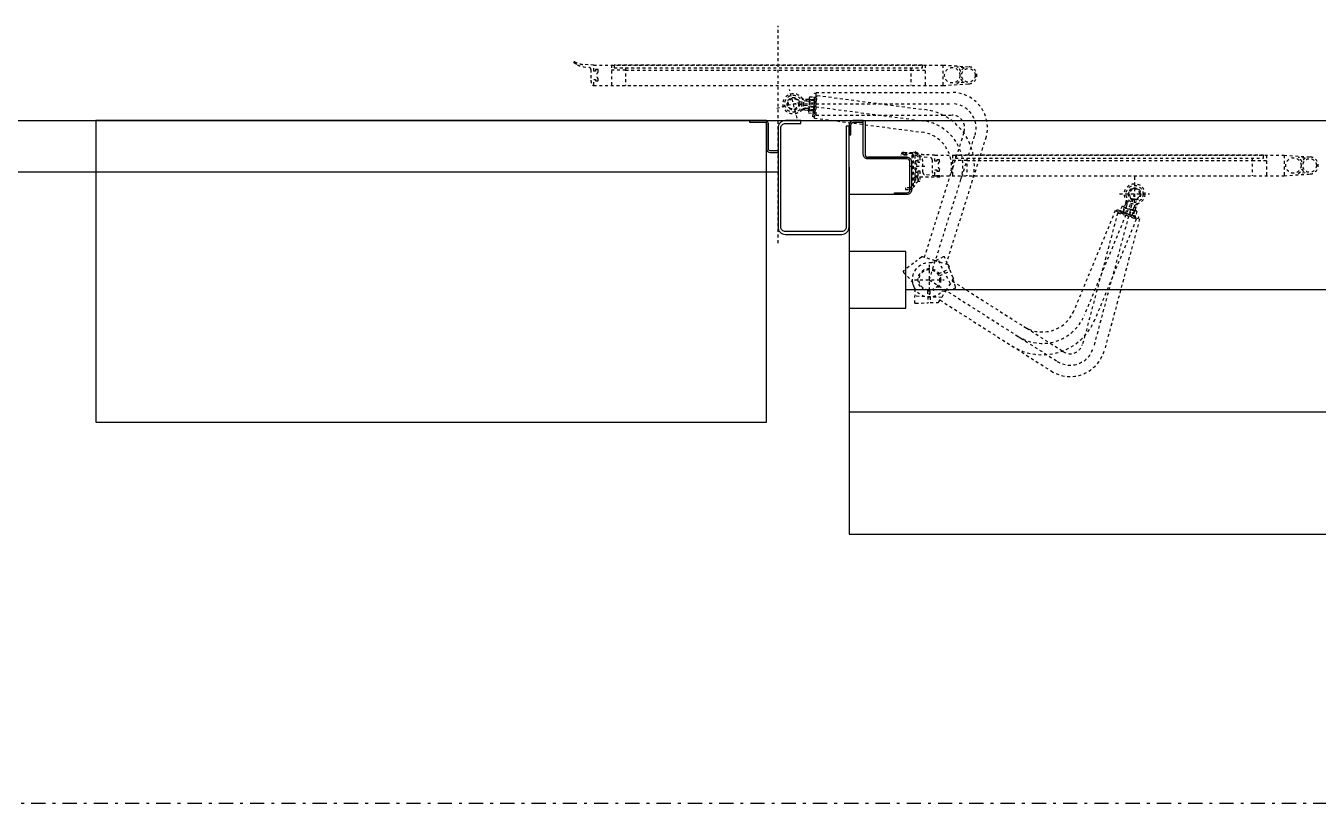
# Model space of a CAD drawing. Header units: millimetres. Extents: x 4061 to 4749, y 69169 to 69366.
# Drawn here: x 4173.54 to 4219, y 69197.82 to 69225.15 of the extents above; entities that cross this region are included whole.
import ezdxf

# ---------------------------------------------------------------- set-up
doc = ezdxf.new("R2010")
doc.units = ezdxf.units.MM
doc.header["$LTSCALE"] = 0.1
doc.linetypes.add('DASHDOT', pattern=[1, 0.5, -0.25, 0, -0.25])
doc.layers.get('0').update_dxf_attribs({"color": 6})
doc.layers.add('AXE', color=1, linetype='DASHDOT')
doc.layers.add('Subtire', color=4, linetype='Continuous')

msp = doc.modelspace()

# ---------------------------------------------------------------- linework, layer by layer
msp.add_lwpolyline([(4199.601, 69221.817), (4176.001, 69221.817), (4176.001, 69211.217), (4199.601, 69211.217)], close=True)
at = {"layer": 'AXE'}
for p, q in [((4200.001, 69217.507), (4200.001, 69225.147)), ((4193.519, 69223.769), (4205.799, 69223.769)), ((4193.519, 69223.769), (4205.799, 69223.769)), ((4194.139, 69223.769), (4194.139, 69223.049)), ((4194.139, 69223.769), (4194.139, 69223.049)), ((4194.64, 69223.589), (4194.139, 69223.589)), ((4194.64, 69223.589), (4194.139, 69223.589)), ((4194.64, 69223.669), (4194.64, 69223.049)), ((4194.64, 69223.669), (4194.64, 69223.049)), ((4194.64, 69223.589), (4204.679, 69223.589)), ((4194.64, 69223.589), (4204.679, 69223.589)), ((4204.679, 69223.669), (4204.678, 69223.049)), ((4204.679, 69223.669), (4204.678, 69223.049)), ((4204.679, 69223.589), (4205.179, 69223.589)), ((4204.679, 69223.589), (4205.179, 69223.589)), ((4205.179, 69223.769), (4205.179, 69223.049)), ((4205.179, 69223.769), (4205.179, 69223.049)), ((4205.799, 69223.769), (4206.719, 69223.709)), ((4205.799, 69223.769), (4205.799, 69223.049)), ((4205.799, 69223.769), (4206.719, 69223.709)), ((4205.799, 69223.769), (4205.799, 69223.049)), ((4193.519, 69223.049), (4205.799, 69223.049)), ((4193.519, 69223.049), (4205.799, 69223.049)), ((4200.675, 69221.901), (4200.403, 69222.915)), ((4200.675, 69221.901), (4200.403, 69222.915)), ((4205.799, 69223.049), (4206.72, 69223.11)), ((4205.799, 69223.049), (4206.72, 69223.11)), ((4199.959, 69222.252), (4201.119, 69222.563)), ((4199.959, 69222.252), (4201.119, 69222.563)), ((4200.968, 69222.568), (4201.099, 69222.568)), ((4200.968, 69222.568), (4201.099, 69222.568)), ((4200.985, 69222.511), (4201.115, 69222.493)), ((4200.985, 69222.511), (4201.115, 69222.493)), ((4201.118, 69222.513), (4201.094, 69222.335)), ((4201.118, 69222.513), (4201.094, 69222.335)), ((4201.099, 69222.588), (4201.099, 69222.496)), ((4201.099, 69222.588), (4201.099, 69222.496)), ((4201.099, 69222.496), (4201.099, 69222.408)), ((4201.099, 69222.496), (4201.099, 69222.408)), ((4201.109, 69222.648), (4201.269, 69222.648)), ((4201.109, 69222.648), (4201.269, 69222.648)), ((4201.12, 69222.528), (4201.109, 69222.528)), ((4201.12, 69222.528), (4201.109, 69222.528)), ((4201.269, 69222.528), (4201.12, 69222.528)), ((4201.269, 69222.528), (4201.12, 69222.528)), ((4201.278, 69222.432), (4201.12, 69222.452)), ((4201.278, 69222.432), (4201.12, 69222.452)), ((4201.136, 69222.571), (4201.294, 69222.551)), ((4201.136, 69222.571), (4201.294, 69222.551)), ((4201.226, 69221.954), (4201.319, 69222.668)), ((4201.226, 69221.954), (4201.319, 69222.668)), ((4201.339, 69222.768), (4201.279, 69222.768)), ((4201.279, 69222.553), (4201.279, 69222.768)), ((4201.339, 69222.768), (4201.279, 69222.768)), ((4201.279, 69222.553), (4201.279, 69222.768)), ((4201.279, 69222.048), (4201.279, 69222.553)), ((4201.279, 69222.048), (4201.279, 69222.553)), ((4201.28, 69221.907), (4201.384, 69222.7)), ((4201.28, 69221.907), (4201.384, 69222.7)), ((4201.379, 69222.66), (4201.319, 69222.668)), ((4201.379, 69222.66), (4201.319, 69222.668)), ((4201.339, 69222.666), (4201.339, 69222.808)), ((4201.339, 69222.808), (4206.122, 69222.808)), ((4201.339, 69222.666), (4201.339, 69222.808)), ((4201.339, 69222.808), (4206.122, 69222.808)), ((4201.339, 69222.008), (4201.339, 69222.666)), ((4201.339, 69222.008), (4201.339, 69222.666)), ((4201.384, 69222.7), (4205.169, 69222.202)), ((4201.384, 69222.7), (4205.169, 69222.202)), ((4200.539, 69222.408), (4206.122, 69222.408)), ((4200.539, 69222.408), (4205.117, 69221.805)), ((4200.539, 69222.408), (4206.122, 69222.408)), ((4200.539, 69222.408), (4205.117, 69221.805)), ((4200.943, 69222.193), (4201.073, 69222.176)), ((4200.943, 69222.193), (4201.073, 69222.176)), ((4200.968, 69222.248), (4201.099, 69222.248)), ((4200.968, 69222.248), (4201.099, 69222.248)), ((4201.071, 69222.156), (4201.094, 69222.335)), ((4201.071, 69222.156), (4201.094, 69222.335)), ((4201.073, 69222.095), (4201.231, 69222.075)), ((4201.073, 69222.095), (4201.231, 69222.075)), ((4201.247, 69222.194), (4201.089, 69222.214)), ((4201.247, 69222.194), (4201.089, 69222.214)), ((4201.099, 69222.228), (4201.099, 69222.408)), ((4201.099, 69222.228), (4201.099, 69222.408)), ((4201.269, 69222.288), (4201.109, 69222.288)), ((4201.269, 69222.288), (4201.109, 69222.288)), ((4201.109, 69222.168), (4201.269, 69222.168)), ((4201.109, 69222.168), (4201.269, 69222.168)), ((4201.339, 69222.048), (4201.279, 69222.048)), ((4201.339, 69222.048), (4201.279, 69222.048)), ((4201.339, 69222.008), (4205.802, 69222.008)), ((4201.339, 69222.008), (4205.802, 69222.008)), ((4205.802, 69222.008), (4206.122, 69222.008)), ((4205.802, 69222.008), (4206.122, 69222.008)), ((4201.285, 69221.947), (4201.226, 69221.954)), ((4201.285, 69221.947), (4201.226, 69221.954)), ((4201.28, 69221.907), (4205.065, 69221.409)), ((4201.28, 69221.907), (4205.065, 69221.409)), ((4205.324, 69216.217), (4206.929, 69221.307)), ((4205.324, 69216.217), (4206.929, 69221.307)), ((4205.916, 69216.764), (4207.31, 69221.187)), ((4205.916, 69216.764), (4207.31, 69221.187)), ((4206.534, 69221.384), (4206.053, 69219.858)), ((4206.534, 69221.384), (4206.053, 69219.858)), ((4206.534, 69221.384), (4206.547, 69221.427)), ((4206.534, 69221.384), (4206.547, 69221.427)), ((4205.163, 69220.198), (4204.643, 69220.198)), ((4205.163, 69220.198), (4204.643, 69220.198)), ((4205.523, 69220.598), (4217.803, 69220.598)), ((4205.523, 69220.598), (4217.803, 69220.598)), ((4206.143, 69220.598), (4206.143, 69219.878)), ((4206.143, 69220.598), (4206.143, 69219.878)), ((4206.643, 69220.418), (4206.143, 69220.418)), ((4206.643, 69220.418), (4206.143, 69220.418)), ((4206.643, 69220.498), (4206.644, 69219.878)), ((4206.643, 69220.498), (4206.644, 69219.878)), ((4206.643, 69220.418), (4216.683, 69220.418)), ((4206.643, 69220.418), (4216.683, 69220.418)), ((4216.683, 69220.498), (4216.682, 69219.878)), ((4216.683, 69220.498), (4216.682, 69219.878)), ((4216.683, 69220.418), (4217.183, 69220.418)), ((4216.683, 69220.418), (4217.183, 69220.418)), ((4217.183, 69220.598), (4217.183, 69219.878)), ((4217.183, 69220.598), (4217.183, 69219.878)), ((4217.803, 69220.598), (4218.722, 69220.538)), ((4217.803, 69220.598), (4217.803, 69219.878)), ((4217.803, 69220.598), (4218.722, 69220.538)), ((4217.803, 69220.598), (4217.803, 69219.878)), ((4205.153, 69217.005), (4206.053, 69219.858)), ((4205.153, 69217.005), (4206.053, 69219.858)), ((4205.523, 69219.878), (4217.803, 69219.878)), ((4205.523, 69219.878), (4217.803, 69219.878)), ((4212.543, 69219.838), (4212.543, 69218.636)), ((4212.543, 69219.838), (4212.543, 69218.636)), ((4217.803, 69219.878), (4218.723, 69219.939)), ((4217.803, 69219.878), (4218.723, 69219.939)), ((4212.543, 69219.237), (4210.775, 69214.971)), ((4212.543, 69219.237), (4210.775, 69214.971)), ((4212.543, 69219.237), (4211.098, 69213.845)), ((4212.543, 69219.237), (4211.098, 69213.845)), ((4212.018, 69219.237), (4213.068, 69219.237)), ((4212.018, 69219.237), (4213.068, 69219.237)), ((4212.103, 69218.802), (4212.042, 69218.655)), ((4212.103, 69218.802), (4212.042, 69218.655)), ((4212.231, 69218.902), (4212.18, 69218.781)), ((4212.231, 69218.902), (4212.18, 69218.781)), ((4212.277, 69218.864), (4212.243, 69218.738)), ((4212.277, 69218.864), (4212.243, 69218.738)), ((4211.867, 69218.651), (4210.406, 69215.124)), ((4211.867, 69218.651), (4210.406, 69215.124)), ((4211.949, 69218.568), (4210.794, 69214.257)), ((4211.949, 69218.568), (4210.794, 69214.257)), ((4212.606, 69218.345), (4211.145, 69214.818)), ((4212.606, 69218.345), (4211.145, 69214.818)), ((4212.722, 69218.361), (4211.484, 69213.741)), ((4212.722, 69218.361), (4211.484, 69213.741)), ((4211.867, 69218.651), (4212.606, 69218.345)), ((4211.867, 69218.651), (4212.606, 69218.345)), ((4211.904, 69218.636), (4211.927, 69218.691)), ((4211.904, 69218.636), (4211.927, 69218.691)), ((4211.927, 69218.691), (4212.592, 69218.416)), ((4211.927, 69218.691), (4212.592, 69218.416)), ((4211.949, 69218.568), (4212.584, 69218.398)), ((4211.949, 69218.568), (4212.584, 69218.398)), ((4211.988, 69218.558), (4212.003, 69218.615)), ((4211.988, 69218.558), (4212.003, 69218.615)), ((4212.003, 69218.615), (4212.491, 69218.485)), ((4212.003, 69218.615), (4212.491, 69218.485)), ((4212.163, 69218.748), (4212.122, 69218.594)), ((4212.163, 69218.748), (4212.122, 69218.594)), ((4212.152, 69218.609), (4212.213, 69218.756)), ((4212.152, 69218.609), (4212.213, 69218.756)), ((4212.162, 69218.789), (4212.328, 69218.72)), ((4212.162, 69218.789), (4212.328, 69218.72)), ((4212.224, 69218.743), (4212.398, 69218.696)), ((4212.224, 69218.743), (4212.398, 69218.696)), ((4212.238, 69218.563), (4212.279, 69218.717)), ((4212.238, 69218.563), (4212.279, 69218.717)), ((4212.495, 69218.651), (4212.328, 69218.72)), ((4212.495, 69218.651), (4212.328, 69218.72)), ((4212.374, 69218.517), (4212.435, 69218.664)), ((4212.374, 69218.517), (4212.435, 69218.664)), ((4212.482, 69218.674), (4212.398, 69218.696)), ((4212.482, 69218.674), (4212.398, 69218.696)), ((4212.47, 69218.501), (4212.508, 69218.645)), ((4212.47, 69218.501), (4212.508, 69218.645)), ((4212.526, 69218.78), (4212.476, 69218.659)), ((4212.526, 69218.78), (4212.476, 69218.659)), ((4212.571, 69218.65), (4212.482, 69218.674)), ((4212.571, 69218.65), (4212.482, 69218.674)), ((4212.546, 69218.618), (4212.485, 69218.471)), ((4212.546, 69218.618), (4212.485, 69218.471)), ((4212.491, 69218.485), (4212.699, 69218.429)), ((4212.491, 69218.485), (4212.699, 69218.429)), ((4212.508, 69218.645), (4212.511, 69218.655)), ((4212.508, 69218.645), (4212.511, 69218.655)), ((4212.586, 69218.781), (4212.552, 69218.655)), ((4212.586, 69218.781), (4212.552, 69218.655)), ((4212.569, 69218.36), (4212.592, 69218.416)), ((4212.569, 69218.36), (4212.592, 69218.416)), ((4212.584, 69218.398), (4212.722, 69218.361)), ((4212.584, 69218.398), (4212.722, 69218.361)), ((4212.627, 69218.624), (4212.586, 69218.47)), ((4212.627, 69218.624), (4212.586, 69218.47)), ((4212.683, 69218.371), (4212.699, 69218.429)), ((4212.683, 69218.371), (4212.699, 69218.429)), ((4205.324, 69216.747), (4205.324, 69215.687)), ((4205.324, 69216.747), (4205.324, 69215.687)), ((4206.068, 69216.082), (4205.628, 69216.928)), ((4206.068, 69216.082), (4205.628, 69216.928)), ((4205.656, 69216.441), (4206.036, 69216.598)), ((4205.656, 69216.441), (4206.036, 69216.598)), ((4205.694, 69216.37), (4206.066, 69216.524)), ((4205.694, 69216.37), (4206.066, 69216.524)), ((4204.799, 69216.217), (4205.849, 69216.217)), ((4204.799, 69216.217), (4205.849, 69216.217)), ((4205.324, 69216.217), (4209.825, 69213.35)), ((4205.324, 69216.217), (4209.825, 69213.35)), ((4206.129, 69216.178), (4208.652, 69214.571)), ((4206.129, 69216.178), (4208.652, 69214.571)), ((4205.761, 69215.6), (4204.808, 69215.641)), ((4205.761, 69215.6), (4204.808, 69215.641)), ((4205.261, 69215.822), (4205.279, 69215.411)), ((4205.261, 69215.822), (4205.279, 69215.411)), ((4205.342, 69215.817), (4205.359, 69215.415)), ((4205.342, 69215.817), (4205.359, 69215.415)), ((4205.7, 69215.504), (4209.61, 69213.012)), ((4205.7, 69215.504), (4209.61, 69213.012)), ((4210.002, 69213.711), (4208.652, 69214.571)), ((4210.002, 69213.711), (4208.652, 69214.571)), ((4210.794, 69214.257), (4210.711, 69213.948)), ((4210.794, 69214.257), (4210.711, 69213.948)), ((4210.002, 69213.711), (4210.04, 69213.687)), ((4210.002, 69213.711), (4210.04, 69213.687))]:
    msp.add_line(p, q, dxfattribs=at)
at = {"layer": 'AXE', "ltscale": 10}
msp.add_line((4061.529, 69197.817), (4266.801, 69197.817), dxfattribs=at)
at = {"layer": 'AXE'}
for points in [[(4192.829, 69223.846), (4192.952, 69223.775, 0.103173), (4193.146, 69223.712), (4193.348, 69223.689, -0.381674), (4193.419, 69223.609), (4193.419, 69223.233, 0.180575), (4193.478, 69223.061, 0.634663), (4193.519, 69223.071), (4193.519, 69223.259), (4193.579, 69223.259), (4193.579, 69223.209), (4193.679, 69223.209), (4193.679, 69223.284, -0.480385), (4193.679, 69223.534), (4193.679, 69223.609), (4193.579, 69223.609), (4193.579, 69223.559), (4193.519, 69223.559), (4193.519, 69223.769), (4193.319, 69223.781), (4193.155, 69223.79, -0.115335), (4192.849, 69223.881, 0.996879)], [(4192.829, 69223.846), (4192.952, 69223.775, 0.103173), (4193.146, 69223.712), (4193.348, 69223.689, -0.381674), (4193.419, 69223.609), (4193.419, 69223.233, 0.180575), (4193.478, 69223.061, 0.634663), (4193.519, 69223.071), (4193.519, 69223.259), (4193.579, 69223.259), (4193.579, 69223.209), (4193.679, 69223.209), (4193.679, 69223.284, -0.480385), (4193.679, 69223.534), (4193.679, 69223.609), (4193.579, 69223.609), (4193.579, 69223.559), (4193.519, 69223.559), (4193.519, 69223.769), (4193.319, 69223.781), (4193.155, 69223.79, -0.115335), (4192.849, 69223.881, 0.996879)], [(4204.766, 69220.698, -0.131652), (4204.816, 69220.685), (4204.943, 69220.612, -0.267949), (4204.993, 69220.525), (4204.993, 69220.348), (4204.933, 69220.348), (4204.933, 69220.525, 0.267949), (4204.913, 69220.56), (4204.843, 69220.6, 0.57735), (4204.813, 69220.583), (4204.813, 69219.878), (4204.933, 69219.878), (4204.933, 69220.048), (4204.993, 69220.048), (4204.993, 69219.698, -0.414214), (4204.973, 69219.678), (4204.933, 69219.678), (4204.933, 69219.838), (4204.813, 69219.838), (4204.813, 69219.778), (4204.833, 69219.778), (4204.833, 69219.718), (4204.763, 69219.718), (4204.763, 69220.598, 0.414214), (4204.703, 69220.658), (4204.503, 69220.658, 0.414214), (4204.463, 69220.618), (4204.463, 69220.618), (4204.403, 69220.618), (4204.403, 69220.658, -0.414212), (4204.443, 69220.698), (4204.763, 69220.698)], [(4204.766, 69220.698, -0.131652), (4204.816, 69220.685), (4204.943, 69220.612, -0.267949), (4204.993, 69220.525), (4204.993, 69220.348), (4204.933, 69220.348), (4204.933, 69220.525, 0.267949), (4204.913, 69220.56), (4204.843, 69220.6, 0.57735), (4204.813, 69220.583), (4204.813, 69219.878), (4204.933, 69219.878), (4204.933, 69220.048), (4204.993, 69220.048), (4204.993, 69219.698, -0.414214), (4204.973, 69219.678), (4204.933, 69219.678), (4204.933, 69219.838), (4204.813, 69219.838), (4204.813, 69219.778), (4204.833, 69219.778), (4204.833, 69219.718), (4204.763, 69219.718), (4204.763, 69220.598, 0.414214), (4204.703, 69220.658), (4204.503, 69220.658, 0.414214), (4204.463, 69220.618), (4204.463, 69220.618), (4204.403, 69220.618), (4204.403, 69220.658, -0.414212), (4204.443, 69220.698), (4204.763, 69220.698)], [(4204.833, 69220.675), (4204.956, 69220.605, 0.103173), (4205.149, 69220.541), (4205.352, 69220.518, -0.381674), (4205.423, 69220.438), (4205.423, 69220.062, 0.180575), (4205.482, 69219.89, 0.634663), (4205.523, 69219.9), (4205.523, 69220.088), (4205.583, 69220.088), (4205.583, 69220.038), (4205.683, 69220.038), (4205.683, 69220.114, -0.480385), (4205.683, 69220.363), (4205.683, 69220.438), (4205.583, 69220.438), (4205.583, 69220.388), (4205.523, 69220.388), (4205.523, 69220.598), (4205.323, 69220.61), (4205.159, 69220.62, -0.115335), (4204.853, 69220.71, 0.996879)], [(4204.833, 69220.675), (4204.956, 69220.605, 0.103173), (4205.149, 69220.541), (4205.352, 69220.518, -0.381674), (4205.423, 69220.438), (4205.423, 69220.062, 0.180575), (4205.482, 69219.89, 0.634663), (4205.523, 69219.9), (4205.523, 69220.088), (4205.583, 69220.088), (4205.583, 69220.038), (4205.683, 69220.038), (4205.683, 69220.114, -0.480385), (4205.683, 69220.363), (4205.683, 69220.438), (4205.583, 69220.438), (4205.583, 69220.388), (4205.523, 69220.388), (4205.523, 69220.598), (4205.323, 69220.61), (4205.159, 69220.62, -0.115335), (4204.853, 69220.71, 0.996879)], [(4204.489, 69219.398), (4204.644, 69219.398, 0.414214), (4204.764, 69219.518), (4204.764, 69220.598), (4204.704, 69220.598), (4204.704, 69219.518, -0.414214), (4204.644, 69219.458), (4204.489, 69219.458)], [(4204.489, 69219.398), (4204.644, 69219.398, 0.414214), (4204.764, 69219.518), (4204.764, 69220.598), (4204.704, 69220.598), (4204.704, 69219.518, -0.414214), (4204.644, 69219.458), (4204.489, 69219.458)], [(4204.993, 69220.348), (4204.933, 69220.348), (4204.933, 69220.398), (4204.833, 69220.398), (4204.833, 69220.323, -0.480385), (4204.833, 69220.074), (4204.833, 69219.998), (4204.933, 69219.998), (4204.933, 69220.048), (4204.993, 69220.048), (4204.993, 69219.838), (4205.193, 69219.838), (4205.674, 69219.838, 0.97941), (4205.673, 69219.878), (4205.523, 69219.878), (4205.164, 69219.919, -0.381674), (4205.093, 69219.998), (4205.093, 69220.375, 0.168299), (4205.029, 69220.561, 0.71189), (4204.993, 69220.548)], [(4204.993, 69220.348), (4204.933, 69220.348), (4204.933, 69220.398), (4204.833, 69220.398), (4204.833, 69220.323, -0.480385), (4204.833, 69220.074), (4204.833, 69219.998), (4204.933, 69219.998), (4204.933, 69220.048), (4204.993, 69220.048), (4204.993, 69219.838), (4205.193, 69219.838), (4205.674, 69219.838, 0.97941), (4205.673, 69219.878), (4205.523, 69219.878), (4205.164, 69219.919, -0.381674), (4205.093, 69219.998), (4205.093, 69220.375, 0.168299), (4205.029, 69220.561, 0.71189), (4204.993, 69220.548)]]:
    msp.add_lwpolyline(points, format="xyb", close=True, dxfattribs=at)
for points in [[(4205.079, 69223.769), (4194.239, 69223.769), (4194.239, 69223.669), (4205.079, 69223.669)], [(4205.079, 69223.769), (4194.239, 69223.769), (4194.239, 69223.669), (4205.079, 69223.669)], [(4200.591, 69222.215), (4200.732, 69222.356), (4200.68, 69222.549), (4200.487, 69222.601), (4200.346, 69222.46), (4200.397, 69222.266)], [(4200.591, 69222.215), (4200.732, 69222.356), (4200.68, 69222.549), (4200.487, 69222.601), (4200.346, 69222.46), (4200.397, 69222.266)], [(4217.083, 69220.598), (4206.243, 69220.598), (4206.243, 69220.498), (4217.083, 69220.498)], [(4217.083, 69220.598), (4206.243, 69220.598), (4206.243, 69220.498), (4217.083, 69220.498)], [(4212.343, 69219.237), (4212.443, 69219.064), (4212.643, 69219.064), (4212.743, 69219.237), (4212.643, 69219.41), (4212.443, 69219.41)], [(4212.343, 69219.237), (4212.443, 69219.064), (4212.643, 69219.064), (4212.743, 69219.237), (4212.643, 69219.41), (4212.443, 69219.41)]]:
    msp.add_lwpolyline(points, close=True, dxfattribs=at)
for points in [[(4206.546, 69223.667), (4206.295, 69223.695, -0.158277), (4206.431, 69223.543, -0.144249), (4206.546, 69223.667, -1.072469)], [(4206.546, 69223.667), (4206.295, 69223.695, -0.158277), (4206.431, 69223.543, -0.144249), (4206.546, 69223.667, -1.072469)], [(4206.546, 69223.151), (4206.294, 69223.123, 0.158277), (4206.43, 69223.275, 0.144249), (4206.546, 69223.151, 1.072469)], [(4206.546, 69223.151), (4206.294, 69223.123, 0.158277), (4206.43, 69223.275, 0.144249), (4206.546, 69223.151, 1.072469)], [(4204.503, 69220.658, -0.414217), (4204.533, 69220.628), (4204.533, 69220.597), (4204.333, 69220.597), (4204.333, 69220.618, -0.414214), (4204.413, 69220.698), (4204.443, 69220.698)], [(4204.503, 69220.658, -0.414217), (4204.533, 69220.628), (4204.533, 69220.597), (4204.333, 69220.597), (4204.333, 69220.618, -0.414214), (4204.413, 69220.698), (4204.443, 69220.698)], [(4218.55, 69220.496), (4218.298, 69220.524, -0.158277), (4218.434, 69220.372, -0.144249), (4218.55, 69220.496, -1.072469)], [(4218.55, 69220.496), (4218.298, 69220.524, -0.158277), (4218.434, 69220.372, -0.144249), (4218.55, 69220.496, -1.072469)], [(4204.784, 69219.488, -1.085379), (4204.764, 69219.49, -0.117221), (4204.834, 69219.718), (4204.834, 69219.778), (4204.814, 69219.778), (4204.814, 69219.838), (4204.874, 69219.838), (4204.934, 69219.758), (4204.934, 69219.678, 0.232811), (4204.783, 69219.485)], [(4204.784, 69219.488, -1.085379), (4204.764, 69219.49, -0.117221), (4204.834, 69219.718), (4204.834, 69219.778), (4204.814, 69219.778), (4204.814, 69219.838), (4204.874, 69219.838), (4204.934, 69219.758), (4204.934, 69219.678, 0.232811), (4204.783, 69219.485)], [(4218.549, 69219.98), (4218.298, 69219.953, 0.158277), (4218.434, 69220.104, 0.144249), (4218.549, 69219.98, 1.072469)], [(4218.549, 69219.98), (4218.298, 69219.953, 0.158277), (4218.434, 69220.104, 0.144249), (4218.549, 69219.98, 1.072469)], [(4206.036, 69216.598), (4205.868, 69217.004, 0.440011), (4205.812, 69217.024), (4205.405, 69216.812, 0.639522), (4204.819, 69215.893), (4204.799, 69215.434, 0.440011), (4204.841, 69215.392), (4205.279, 69215.411)], [(4206.036, 69216.598), (4205.868, 69217.004, 0.440011), (4205.812, 69217.024), (4205.405, 69216.812, 0.639522), (4204.819, 69215.893), (4204.799, 69215.434, 0.440011), (4204.841, 69215.392), (4205.279, 69215.411)], [(4206.09, 69216.459), (4206.009, 69216.717, 0.244698), (4205.983, 69216.743), (4205.535, 69216.885), (4205.087, 69217.026, 0.244698), (4205.05, 69217.02), (4204.835, 69216.854)], [(4206.09, 69216.459), (4206.009, 69216.717, 0.244698), (4205.983, 69216.743), (4205.535, 69216.885), (4205.087, 69217.026, 0.244698), (4205.05, 69217.02), (4204.835, 69216.854)], [(4204.772, 69216.806), (4204.424, 69216.539, 0.440011), (4204.418, 69216.48), (4204.729, 69216.141, 0.639522), (4205.768, 69215.813), (4206.217, 69215.913, 0.440011), (4206.246, 69215.964), (4206.114, 69216.382)], [(4204.772, 69216.806), (4204.424, 69216.539, 0.440011), (4204.418, 69216.48), (4204.729, 69216.141, 0.639522), (4205.768, 69215.813), (4206.217, 69215.913, 0.440011), (4206.246, 69215.964), (4206.114, 69216.382)], [(4205.359, 69215.415), (4205.63, 69215.426, 0.244698), (4205.662, 69215.445), (4205.915, 69215.841), (4206.167, 69216.237, 0.244698), (4206.17, 69216.274), (4206.066, 69216.524)], [(4205.359, 69215.415), (4205.63, 69215.426, 0.244698), (4205.662, 69215.445), (4205.915, 69215.841), (4206.167, 69216.237, 0.244698), (4206.17, 69216.274), (4206.066, 69216.524)]]:
    msp.add_lwpolyline(points, format="xyb", dxfattribs=at)
for centre, radius in [((4206.129, 69223.409), 0.27), ((4206.129, 69223.409), 0.27), ((4206.699, 69223.408), 0.24), ((4206.699, 69223.408), 0.24), ((4200.539, 69222.408), 0.36), ((4200.539, 69222.408), 0.36), ((4200.539, 69222.408), 0.3), ((4200.539, 69222.408), 0.3), ((4200.539, 69222.408), 0.22), ((4200.539, 69222.408), 0.22), ((4200.539, 69222.408), 0.2), ((4200.539, 69222.408), 0.2), ((4218.133, 69220.238), 0.27), ((4218.133, 69220.238), 0.27), ((4218.703, 69220.238), 0.24), ((4218.703, 69220.238), 0.24), ((4212.543, 69219.237), 0.36), ((4212.543, 69219.237), 0.36), ((4212.543, 69219.237), 0.3), ((4212.543, 69219.237), 0.3), ((4212.543, 69219.237), 0.22), ((4212.543, 69219.237), 0.22), ((4212.543, 69219.237), 0.2), ((4212.543, 69219.237), 0.2), ((4205.324, 69216.217), 0.4), ((4205.324, 69216.217), 0.4), ((4205.324, 69216.217), 0.36), ((4205.324, 69216.217), 0.36)]:
    msp.add_circle(centre, radius, dxfattribs=at)
for centre, radius, start, end in [((4206.699, 69223.409), 0.3, 273.7706, 86.2251), ((4206.699, 69223.409), 0.3, 273.7706, 86.2251), ((4200.968, 69222.768), 0.2, 220.0052, 270), ((4200.968, 69222.768), 0.2, 220.0052, 270), ((4201.011, 69222.709), 0.2, 212.5052, 262.5), ((4201.011, 69222.709), 0.2, 212.5052, 262.5), ((4201.793, 69222.243), 0.705, 162.6936, 182.3064), ((4201.793, 69222.243), 0.705, 162.6936, 182.3064), ((4201.279, 69222.588), 0.18, 160.5288, 199.4712), ((4201.279, 69222.588), 0.18, 160.5288, 199.4712), ((4201.803, 69222.408), 0.705, 172.9113, 189.8064), ((4201.803, 69222.408), 0.705, 172.9113, 189.8064), ((4201.803, 69222.408), 0.705, 170.1936, 172.9113), ((4201.803, 69222.408), 0.705, 170.1936, 172.9113), ((4201.296, 69222.49), 0.18, 153.0288, 191.9712), ((4201.296, 69222.49), 0.18, 153.0288, 191.9712), ((4201.099, 69222.588), 0.18, 348.8195, 19.4712), ((4201.099, 69222.588), 0.18, 348.8195, 19.4712), ((4201.099, 69222.588), 0.18, 340.5288, 348.7914), ((4201.099, 69222.588), 0.18, 340.5288, 348.7914), ((4200.574, 69222.408), 0.705, 350.1936, 9.8064), ((4200.574, 69222.408), 0.705, 350.1936, 9.8064), ((4201.118, 69222.513), 0.18, 333.0288, 11.9712), ((4201.118, 69222.513), 0.18, 333.0288, 11.9712), ((4206.122, 69221.561), 1.246, 342.5, 90), ((4206.122, 69221.561), 1.246, 342.5, 90), ((4200.917, 69221.995), 0.2, 82.5, 132.4948), ((4200.917, 69221.995), 0.2, 82.5, 132.4948), ((4200.968, 69222.048), 0.2, 90, 139.9948), ((4200.968, 69222.048), 0.2, 90, 139.9948), ((4201.249, 69222.133), 0.18, 153.0288, 191.9712), ((4201.249, 69222.133), 0.18, 153.0288, 191.9712), ((4201.279, 69222.228), 0.18, 160.5288, 199.4712), ((4201.279, 69222.228), 0.18, 160.5288, 199.4712), ((4201.071, 69222.156), 0.18, 333.0288, 11.9712), ((4201.071, 69222.156), 0.18, 333.0288, 11.9712), ((4200.574, 69222.403), 0.705, 342.6936, 2.3064), ((4200.574, 69222.403), 0.705, 342.6936, 2.3064), ((4201.099, 69222.228), 0.18, 340.5288, 19.4712), ((4201.099, 69222.228), 0.18, 340.5288, 19.4712), ((4204.908, 69220.219), 2, 342.5, 82.5), ((4204.908, 69220.219), 2, 342.5, 82.5), ((4206.122, 69221.561), 0.846, 342.5, 90), ((4206.122, 69221.561), 0.846, 342.5, 90), ((4206.122, 69221.561), 0.446, 342.5, 90), ((4206.122, 69221.561), 0.446, 342.5, 90), ((4204.908, 69220.219), 1.6, 342.5, 82.5), ((4204.908, 69220.219), 1.6, 342.5, 82.5), ((4204.908, 69220.219), 1.2, 342.5, 82.5), ((4204.908, 69220.219), 1.2, 342.5, 82.5), ((4218.703, 69220.238), 0.3, 273.7706, 86.2251), ((4218.703, 69220.238), 0.3, 273.7706, 86.2251), ((4212.093, 69218.622), 0.18, 48.0288, 86.9712), ((4212.093, 69218.622), 0.18, 48.0288, 86.9712), ((4212.046, 69218.979), 0.2, 337.5, 27.4948), ((4212.046, 69218.979), 0.2, 337.5, 27.4948), ((4212.084, 69218.916), 0.2, 345, 34.9948), ((4212.084, 69218.916), 0.2, 345, 34.9948), ((4212.711, 69218.703), 0.2, 107.5052, 157.5), ((4212.711, 69218.703), 0.2, 107.5052, 157.5), ((4212.779, 69218.73), 0.2, 115.0052, 165), ((4212.779, 69218.73), 0.2, 115.0052, 165), ((4212.162, 69218.789), 0.18, 228.0288, 266.9712), ((4212.162, 69218.789), 0.18, 228.0288, 266.9712), ((4212.224, 69218.743), 0.18, 235.5288, 274.4712), ((4212.224, 69218.743), 0.18, 235.5288, 274.4712), ((4212.529, 69219.204), 0.705, 237.6936, 257.3064), ((4212.529, 69219.204), 0.705, 237.6936, 257.3064), ((4212.177, 69218.569), 0.18, 55.5288, 94.4712), ((4212.177, 69218.569), 0.18, 55.5288, 94.4712), ((4212.059, 69218.069), 0.705, 57.6936, 77.3064), ((4212.059, 69218.069), 0.705, 57.6936, 77.3064), ((4212.533, 69219.203), 0.705, 245.1936, 264.8064), ((4212.533, 69219.203), 0.705, 245.1936, 264.8064), ((4212.215, 69218.016), 0.705, 67.9113, 84.8064), ((4212.215, 69218.016), 0.705, 67.9113, 84.8064), ((4212.495, 69218.651), 0.18, 228.0288, 266.9712), ((4212.495, 69218.651), 0.18, 228.0288, 266.9712), ((4212.426, 69218.485), 0.18, 48.0288, 86.9712), ((4212.426, 69218.485), 0.18, 48.0288, 86.9712), ((4212.571, 69218.65), 0.18, 235.5288, 243.7914), ((4212.571, 69218.65), 0.18, 235.5288, 243.7914), ((4212.215, 69218.016), 0.705, 65.1936, 67.9113), ((4212.215, 69218.016), 0.705, 65.1936, 67.9113), ((4212.571, 69218.65), 0.18, 243.8195, 274.4712), ((4212.571, 69218.65), 0.18, 243.8195, 274.4712), ((4212.525, 69218.476), 0.18, 55.5288, 94.4712), ((4212.525, 69218.476), 0.18, 55.5288, 94.4712), ((4209.297, 69215.583), 2, 237.5, 337.5), ((4209.297, 69215.583), 2, 237.5, 337.5), ((4209.297, 69215.583), 1.6, 237.5, 337.5), ((4209.297, 69215.583), 1.6, 237.5, 337.5), ((4209.297, 69215.583), 1.2, 237.5, 337.5), ((4209.297, 69215.583), 1.2, 237.5, 337.5), ((4210.28, 69214.064), 0.846, 237.5, 345), ((4210.28, 69214.064), 0.846, 237.5, 345), ((4210.28, 69214.064), 0.446, 237.5, 345), ((4210.28, 69214.064), 0.446, 237.5, 345), ((4210.28, 69214.064), 1.246, 237.5, 345), ((4210.28, 69214.064), 1.246, 237.5, 345)]:
    msp.add_arc(centre, radius, start, end, dxfattribs=at)
at = {"layer": 'Subtire'}
for p, q in [((4114.801, 69221.817), (4258.741, 69221.817)), ((4202.501, 69220.177), (4202.501, 69207.277)), ((4204.541, 69220.528), (4203.161, 69220.528)), ((4114.801, 69220.017), (4200.001, 69220.017)), ((4204.101, 69219.217), (4202.501, 69219.217)), ((4204.498, 69215.877), (4233.504, 69215.877)), ((4202.501, 69211.577), (4235.501, 69211.577)), ((4202.501, 69207.277), (4235.501, 69207.277))]:
    msp.add_line(p, q, dxfattribs=at)
for points in [[(4200.001, 69220.755), (4199.721, 69220.755, -0.414214), (4199.661, 69220.815), (4199.661, 69221.697, 0.414214), (4199.541, 69221.817), (4199.001, 69221.817), (4199.001, 69221.757), (4199.541, 69221.757, -0.414214), (4199.601, 69221.697), (4199.601, 69220.815, 0.414214), (4199.721, 69220.695), (4200.001, 69220.695)], [(4200.801, 69221.817), (4200.261, 69221.817, 0.414214), (4200.001, 69221.557), (4200.001, 69218.077, 0.414214), (4200.261, 69217.817), (4202.241, 69217.817, 0.414214), (4202.501, 69218.077), (4202.501, 69221.617), (4202.401, 69221.617), (4202.401, 69218.077, -0.414214), (4202.241, 69217.917), (4200.261, 69217.917, -0.414214), (4200.101, 69218.077), (4200.101, 69221.557, -0.414214), (4200.261, 69221.717), (4200.801, 69221.717)], [(4204.541, 69220.468), (4203.161, 69220.468, -0.414214), (4203.001, 69220.628), (4203.001, 69221.817), (4203.061, 69221.817), (4203.061, 69220.628, 0.414214), (4203.161, 69220.528), (4204.541, 69220.528, -0.414214), (4204.701, 69220.368), (4204.701, 69219.377, -0.414214), (4204.541, 69219.217), (4204.101, 69219.217), (4204.101, 69219.277), (4204.541, 69219.277, 0.414214), (4204.641, 69219.377), (4204.641, 69220.368, 0.414214)]]:
    msp.add_lwpolyline(points, format="xyb", close=True, dxfattribs=at)
at = {"layer": 'Subtire', "elevation": 0}
msp.add_lwpolyline([(4202.661, 69221.817, 0.414214), (4202.501, 69221.657), (4202.501, 69221.316), (4202.561, 69221.316), (4202.561, 69221.657, -0.414214), (4202.661, 69221.757), (4203.001, 69221.757), (4203.001, 69221.817)], format="xyb", close=True, dxfattribs=at)
at = {"layer": 'Subtire'}
msp.add_lwpolyline([(4202.498, 69215.217), (4204.498, 69215.217), (4204.498, 69217.217), (4202.498, 69217.217)], close=True, dxfattribs=at)

doc.saveas('drawing.dxf')
